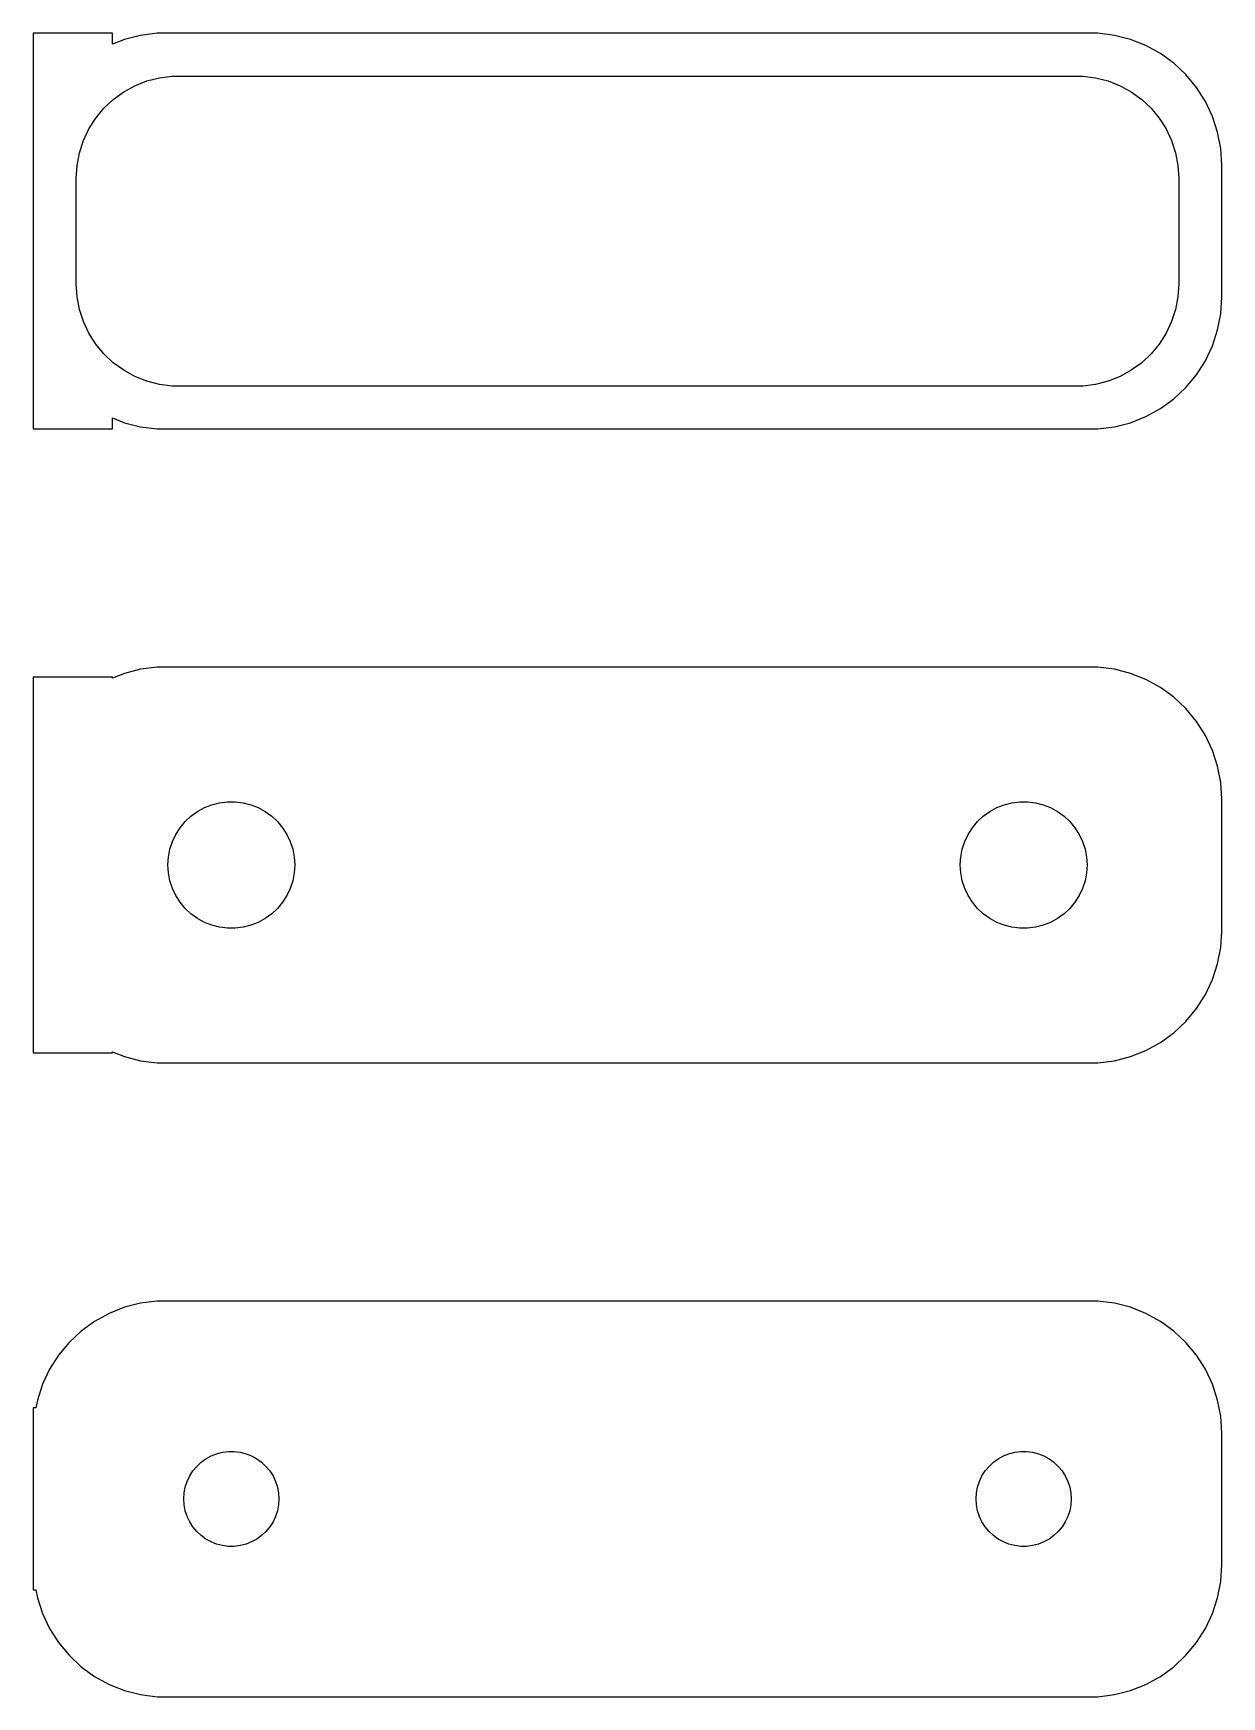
# Model space of a CAD drawing. Header units: metres. Extents: x -22.5 to 22.5, y 40.5 to 103.5.
import ezdxf

# ---------------------------------------------------------------- set-up
doc = ezdxf.new("R2010")
doc.units = ezdxf.units.M

msp = doc.modelspace()

# ---------------------------------------------------------------- linework, layer by layer
for p, q in [((-19.5, 103.49), (-22.5, 103.49)), ((-22.5, 103.49), (-22.5, 88.5099)), ((-19.5, 103.075), (-19.5, 103.49)), ((-18.4369, 103.411), (-19.0451, 103.255)), ((-17.8139, 103.49), (-18.4369, 103.411)), ((17.8139, 103.49), (-17.8139, 103.49)), ((18.4369, 103.411), (17.8139, 103.49)), ((19.0451, 103.255), (18.4369, 103.411)), ((-19.0451, 103.255), (-19.5, 103.075)), ((19.6289, 103.024), (19.0451, 103.255)), ((20.1791, 102.722), (19.6289, 103.024)), ((20.6871, 102.353), (20.1791, 102.722)), ((21.1448, 101.923), (20.6871, 102.353)), ((-19.0751, 101.27), (-18.6489, 101.504)), ((-18.6489, 101.504), (-18.1967, 101.683)), ((-18.1967, 101.683), (-17.7256, 101.804)), ((-17.7256, 101.804), (-17.2432, 101.865)), ((-17.2432, 101.865), (17.2432, 101.865)), ((17.2432, 101.865), (17.7256, 101.804)), ((17.7256, 101.804), (18.1967, 101.683)), ((18.1967, 101.683), (18.6489, 101.504)), ((18.6489, 101.504), (19.0751, 101.27)), ((21.5451, 101.439), (21.1448, 101.923)), ((21.8815, 100.909), (21.5451, 101.439)), ((-19.823, 100.651), (-19.4685, 100.984)), ((-19.4685, 100.984), (-19.0751, 101.27)), ((19.0751, 101.27), (19.4685, 100.984)), ((19.4685, 100.984), (19.823, 100.651)), ((22.1489, 100.341), (21.8815, 100.909)), ((-20.3936, 99.8656), (-20.133, 100.276)), ((-20.133, 100.276), (-19.823, 100.651)), ((19.823, 100.651), (20.133, 100.276)), ((20.133, 100.276), (20.3936, 99.8656)), ((22.3429, 99.7434), (22.1489, 100.341)), ((-20.6007, 99.4256), (-20.3936, 99.8656)), ((20.3936, 99.8656), (20.6007, 99.4256)), ((22.4606, 99.1267), (22.3429, 99.7434)), ((-20.8421, 98.4854), (-20.751, 98.9631)), ((-20.751, 98.9631), (-20.6007, 99.4256)), ((20.6007, 99.4256), (20.751, 98.9631)), ((20.751, 98.9631), (20.8421, 98.4854)), ((22.5, 98.5), (22.4606, 99.1267)), ((-20.8726, 98), (-20.8421, 98.4854)), ((20.8421, 98.4854), (20.8726, 98)), ((22.5, 93.5), (22.5, 98.5)), ((-20.8726, 94), (-20.8726, 98)), ((20.8726, 98), (20.8726, 94)), ((-20.8421, 93.5146), (-20.8726, 94)), ((20.8726, 94), (20.8421, 93.5146)), ((-20.751, 93.0369), (-20.8421, 93.5146)), ((20.8421, 93.5146), (20.751, 93.0369)), ((22.4606, 92.8733), (22.5, 93.5)), ((-20.6007, 92.5744), (-20.751, 93.0369)), ((20.751, 93.0369), (20.6007, 92.5744)), ((22.3429, 92.2566), (22.4606, 92.8733)), ((-20.3936, 92.1344), (-20.6007, 92.5744)), ((-20.133, 91.7237), (-20.3936, 92.1344)), ((20.3936, 92.1344), (20.133, 91.7237)), ((20.6007, 92.5744), (20.3936, 92.1344)), ((22.1489, 91.6594), (22.3429, 92.2566)), ((-19.823, 91.349), (-20.133, 91.7237)), ((-19.4685, 91.0161), (-19.823, 91.349)), ((19.823, 91.349), (19.4685, 91.0161)), ((20.133, 91.7237), (19.823, 91.349)), ((21.8815, 91.0912), (22.1489, 91.6594)), ((-19.0751, 90.7302), (-19.4685, 91.0161)), ((-18.6489, 90.4959), (-19.0751, 90.7302)), ((19.0751, 90.7302), (18.6489, 90.4959)), ((19.4685, 91.0161), (19.0751, 90.7302)), ((21.5451, 90.5611), (21.8815, 91.0912)), ((-18.1967, 90.3169), (-18.6489, 90.4959)), ((-17.7256, 90.196), (-18.1967, 90.3169)), ((-17.2432, 90.135), (-17.7256, 90.196)), ((17.2432, 90.135), (-17.2432, 90.135)), ((17.7256, 90.196), (17.2432, 90.135)), ((18.1967, 90.3169), (17.7256, 90.196)), ((18.6489, 90.4959), (18.1967, 90.3169)), ((20.6871, 89.6474), (21.1448, 90.0773)), ((21.1448, 90.0773), (21.5451, 90.5611)), ((20.1791, 89.2784), (20.6871, 89.6474)), ((-19.5, 88.9248), (-19.0451, 88.7447)), ((-19.5, 88.5099), (-19.5, 88.9248)), ((19.0451, 88.7447), (19.6289, 88.9759)), ((19.6289, 88.9759), (20.1791, 89.2784)), ((-22.5, 88.5099), (-19.5, 88.5099)), ((-19.0451, 88.7447), (-18.4369, 88.5886)), ((-18.4369, 88.5886), (-17.8139, 88.5099)), ((-17.8139, 88.5099), (17.8139, 88.5099)), ((17.8139, 88.5099), (18.4369, 88.5886)), ((18.4369, 88.5886), (19.0451, 88.7447)), ((-18.4369, 79.4114), (-19.0451, 79.2553)), ((-17.8139, 79.4901), (-18.4369, 79.4114)), ((17.8139, 79.4901), (-17.8139, 79.4901)), ((18.4369, 79.4114), (17.8139, 79.4901)), ((19.0451, 79.2553), (18.4369, 79.4114)), ((-19.5, 79.1148), (-22.5, 79.1148)), ((-22.5, 79.1148), (-22.5, 64.8852)), ((-19.0451, 79.2553), (-19.5, 79.0752)), ((-19.5, 79.0752), (-19.5, 79.1148)), ((19.6289, 79.0241), (19.0451, 79.2553)), ((20.1791, 78.7216), (19.6289, 79.0241)), ((20.6871, 78.3526), (20.1791, 78.7216)), ((21.1448, 77.9227), (20.6871, 78.3526)), ((21.5451, 77.4389), (21.1448, 77.9227)), ((21.8815, 76.9088), (21.5451, 77.4389)), ((22.1489, 76.3406), (21.8815, 76.9088)), ((22.3429, 75.7434), (22.1489, 76.3406)), ((22.4606, 75.1267), (22.3429, 75.7434)), ((22.5, 74.5), (22.4606, 75.1267)), ((-15.7416, 74.2825), (-15.4497, 74.3575)), ((-15.4497, 74.3575), (-15.1507, 74.3953)), ((-15.1507, 74.3953), (-14.8493, 74.3953)), ((-14.8493, 74.3953), (-14.5503, 74.3575)), ((-14.5503, 74.3575), (-14.2583, 74.2825)), ((14.2583, 74.2825), (14.5503, 74.3575)), ((14.5503, 74.3575), (14.8493, 74.3953)), ((14.8493, 74.3953), (15.1507, 74.3953)), ((15.1507, 74.3953), (15.4497, 74.3575)), ((15.4497, 74.3575), (15.7416, 74.2825)), ((22.5, 69.5), (22.5, 74.5)), ((-16.7495, 73.6429), (-16.5298, 73.8492)), ((-16.5298, 73.8492), (-16.286, 74.0264)), ((-16.286, 74.0264), (-16.0219, 74.1716)), ((-16.0219, 74.1716), (-15.7416, 74.2825)), ((-14.2583, 74.2825), (-13.9781, 74.1716)), ((-13.9781, 74.1716), (-13.714, 74.0264)), ((-13.714, 74.0264), (-13.4702, 73.8492)), ((-13.4702, 73.8492), (-13.2505, 73.6429)), ((13.2505, 73.6429), (13.4702, 73.8492)), ((13.4702, 73.8492), (13.714, 74.0264)), ((13.714, 74.0264), (13.9781, 74.1716)), ((13.9781, 74.1716), (14.2583, 74.2825)), ((15.7416, 74.2825), (16.0219, 74.1716)), ((16.0219, 74.1716), (16.286, 74.0264)), ((16.286, 74.0264), (16.5298, 73.8492)), ((16.5298, 73.8492), (16.7495, 73.6429)), ((-17.2315, 72.8835), (-17.1031, 73.1562)), ((-17.1031, 73.1562), (-16.9416, 73.4107)), ((-16.9416, 73.4107), (-16.7495, 73.6429)), ((-13.2505, 73.6429), (-13.0583, 73.4107)), ((-13.0583, 73.4107), (-12.8969, 73.1562)), ((-12.8969, 73.1562), (-12.7685, 72.8835)), ((12.7685, 72.8835), (12.8969, 73.1562)), ((12.8969, 73.1562), (13.0583, 73.4107)), ((13.0583, 73.4107), (13.2505, 73.6429)), ((16.7495, 73.6429), (16.9416, 73.4107)), ((16.9416, 73.4107), (17.1031, 73.1562)), ((17.1031, 73.1562), (17.2315, 72.8835)), ((-17.3811, 72.3008), (-17.3246, 72.5968)), ((-17.3246, 72.5968), (-17.2315, 72.8835)), ((-12.7685, 72.8835), (-12.6754, 72.5968)), ((-12.6754, 72.5968), (-12.6189, 72.3008)), ((12.6189, 72.3008), (12.6754, 72.5968)), ((12.6754, 72.5968), (12.7685, 72.8835)), ((17.2315, 72.8835), (17.3246, 72.5968)), ((17.3246, 72.5968), (17.3811, 72.3008)), ((-17.4, 72), (-17.3811, 72.3008)), ((-17.3811, 71.6992), (-17.4, 72)), ((-12.6189, 72.3008), (-12.6, 72)), ((-12.6, 72), (-12.6189, 71.6992)), ((12.6, 72), (12.6189, 72.3008)), ((12.6189, 71.6992), (12.6, 72)), ((17.3811, 72.3008), (17.4, 72)), ((17.4, 72), (17.3811, 71.6992)), ((-17.3246, 71.4032), (-17.3811, 71.6992)), ((-17.2315, 71.1165), (-17.3246, 71.4032)), ((-12.6754, 71.4032), (-12.7685, 71.1165)), ((-12.6189, 71.6992), (-12.6754, 71.4032)), ((12.6754, 71.4032), (12.6189, 71.6992)), ((12.7685, 71.1165), (12.6754, 71.4032)), ((17.3246, 71.4032), (17.2315, 71.1165)), ((17.3811, 71.6992), (17.3246, 71.4032)), ((-17.1031, 70.8438), (-17.2315, 71.1165)), ((-16.9416, 70.5893), (-17.1031, 70.8438)), ((-16.7495, 70.3571), (-16.9416, 70.5893)), ((-13.0583, 70.5893), (-13.2505, 70.3571)), ((-12.8969, 70.8438), (-13.0583, 70.5893)), ((-12.7685, 71.1165), (-12.8969, 70.8438)), ((12.8969, 70.8438), (12.7685, 71.1165)), ((13.0583, 70.5893), (12.8969, 70.8438)), ((13.2505, 70.3571), (13.0583, 70.5893)), ((16.9416, 70.5893), (16.7495, 70.3571)), ((17.1031, 70.8438), (16.9416, 70.5893)), ((17.2315, 71.1165), (17.1031, 70.8438)), ((-16.5298, 70.1508), (-16.7495, 70.3571)), ((-16.286, 69.9736), (-16.5298, 70.1508)), ((-16.0219, 69.8284), (-16.286, 69.9736)), ((-13.714, 69.9736), (-13.9781, 69.8284)), ((-13.4702, 70.1508), (-13.714, 69.9736)), ((-13.2505, 70.3571), (-13.4702, 70.1508)), ((13.4702, 70.1508), (13.2505, 70.3571)), ((13.714, 69.9736), (13.4702, 70.1508)), ((13.9781, 69.8284), (13.714, 69.9736)), ((16.286, 69.9736), (16.0219, 69.8284)), ((16.5298, 70.1508), (16.286, 69.9736)), ((16.7495, 70.3571), (16.5298, 70.1508)), ((-15.7416, 69.7175), (-16.0219, 69.8284)), ((-15.4497, 69.6425), (-15.7416, 69.7175)), ((-15.1507, 69.6047), (-15.4497, 69.6425)), ((-14.8493, 69.6047), (-15.1507, 69.6047)), ((-14.5503, 69.6425), (-14.8493, 69.6047)), ((-14.2583, 69.7175), (-14.5503, 69.6425)), ((-13.9781, 69.8284), (-14.2583, 69.7175)), ((14.2583, 69.7175), (13.9781, 69.8284)), ((14.5503, 69.6425), (14.2583, 69.7175)), ((14.8493, 69.6047), (14.5503, 69.6425)), ((15.1507, 69.6047), (14.8493, 69.6047)), ((15.4497, 69.6425), (15.1507, 69.6047)), ((15.7416, 69.7175), (15.4497, 69.6425)), ((16.0219, 69.8284), (15.7416, 69.7175)), ((22.4606, 68.8733), (22.5, 69.5)), ((22.3429, 68.2566), (22.4606, 68.8733)), ((22.1489, 67.6594), (22.3429, 68.2566)), ((21.8815, 67.0912), (22.1489, 67.6594)), ((21.5451, 66.5611), (21.8815, 67.0912)), ((21.1448, 66.0773), (21.5451, 66.5611)), ((20.1791, 65.2784), (20.6871, 65.6474)), ((20.6871, 65.6474), (21.1448, 66.0773)), ((-22.5, 64.8852), (-19.5, 64.8852)), ((-19.5, 64.8852), (-19.5, 64.9248)), ((-19.5, 64.9248), (-19.0451, 64.7447)), ((19.0451, 64.7447), (19.6289, 64.9759)), ((19.6289, 64.9759), (20.1791, 65.2784)), ((-19.0451, 64.7447), (-18.4369, 64.5886)), ((-18.4369, 64.5886), (-17.8139, 64.5099)), ((-17.8139, 64.5099), (17.8139, 64.5099)), ((17.8139, 64.5099), (18.4369, 64.5886)), ((18.4369, 64.5886), (19.0451, 64.7447)), ((-17.8139, 55.4901), (-18.4369, 55.4114)), ((17.8139, 55.4901), (-17.8139, 55.4901)), ((18.4369, 55.4114), (17.8139, 55.4901)), ((-19.6289, 55.0241), (-20.1791, 54.7216)), ((-19.0451, 55.2553), (-19.6289, 55.0241)), ((-18.4369, 55.4114), (-19.0451, 55.2553)), ((19.0451, 55.2553), (18.4369, 55.4114)), ((19.6289, 55.0241), (19.0451, 55.2553)), ((20.1791, 54.7216), (19.6289, 55.0241)), ((-20.6871, 54.3526), (-21.1448, 53.9227)), ((-20.1791, 54.7216), (-20.6871, 54.3526)), ((20.6871, 54.3526), (20.1791, 54.7216)), ((21.1448, 53.9227), (20.6871, 54.3526)), ((-21.1448, 53.9227), (-21.5451, 53.4389)), ((21.5451, 53.4389), (21.1448, 53.9227)), ((-21.8815, 52.9088), (-22.1489, 52.3406)), ((-21.5451, 53.4389), (-21.8815, 52.9088)), ((21.8815, 52.9088), (21.5451, 53.4389)), ((22.1489, 52.3406), (21.8815, 52.9088)), ((-22.1489, 52.3406), (-22.3429, 51.7434)), ((22.3429, 51.7434), (22.1489, 52.3406)), ((-22.3429, 51.7434), (-22.4, 51.4442)), ((22.4606, 51.1267), (22.3429, 51.7434)), ((-22.4, 51.4442), (-22.5, 51.4442)), ((-22.5, 51.4442), (-22.5, 44.5558)), ((22.5, 50.5), (22.4606, 51.1267)), ((22.5, 45.5), (22.5, 50.5)), ((-15.5562, 49.7119), (-15.3373, 49.7681)), ((-15.3373, 49.7681), (-15.113, 49.7964)), ((-15.113, 49.7964), (-14.887, 49.7964)), ((-14.887, 49.7964), (-14.6627, 49.7681)), ((-14.6627, 49.7681), (-14.4438, 49.7119)), ((14.4438, 49.7119), (14.6627, 49.7681)), ((14.6627, 49.7681), (14.887, 49.7964)), ((14.887, 49.7964), (15.113, 49.7964)), ((15.113, 49.7964), (15.3373, 49.7681)), ((15.3373, 49.7681), (15.5562, 49.7119)), ((-16.4562, 49.058), (-16.3121, 49.2322)), ((-16.3121, 49.2322), (-16.1474, 49.3869)), ((-16.1474, 49.3869), (-15.9645, 49.5198)), ((-15.9645, 49.5198), (-15.7664, 49.6287)), ((-15.7664, 49.6287), (-15.5562, 49.7119)), ((-14.4438, 49.7119), (-14.2336, 49.6287)), ((-14.2336, 49.6287), (-14.0355, 49.5198)), ((-14.0355, 49.5198), (-13.8526, 49.3869)), ((-13.8526, 49.3869), (-13.6879, 49.2322)), ((-13.6879, 49.2322), (-13.5438, 49.058)), ((13.5438, 49.058), (13.6879, 49.2322)), ((13.6879, 49.2322), (13.8526, 49.3869)), ((13.8526, 49.3869), (14.0355, 49.5198)), ((14.0355, 49.5198), (14.2336, 49.6287)), ((14.2336, 49.6287), (14.4438, 49.7119)), ((15.5562, 49.7119), (15.7664, 49.6287)), ((15.7664, 49.6287), (15.9645, 49.5198)), ((15.9645, 49.5198), (16.1474, 49.3869)), ((16.1474, 49.3869), (16.3121, 49.2322)), ((16.3121, 49.2322), (16.4562, 49.058)), ((-16.7434, 48.4476), (-16.6736, 48.6626)), ((-16.6736, 48.6626), (-16.5773, 48.8671)), ((-16.5773, 48.8671), (-16.4562, 49.058)), ((-13.5438, 49.058), (-13.4226, 48.8671)), ((-13.4226, 48.8671), (-13.3264, 48.6626)), ((-13.3264, 48.6626), (-13.2565, 48.4476)), ((13.2565, 48.4476), (13.3264, 48.6626)), ((13.3264, 48.6626), (13.4226, 48.8671)), ((13.4226, 48.8671), (13.5438, 49.058)), ((16.4562, 49.058), (16.5773, 48.8671)), ((16.5773, 48.8671), (16.6736, 48.6626)), ((16.6736, 48.6626), (16.7434, 48.4476)), ((-16.8, 48), (-16.7858, 48.2256)), ((-16.7858, 47.7744), (-16.8, 48)), ((-16.7858, 48.2256), (-16.7434, 48.4476)), ((-13.2565, 48.4476), (-13.2142, 48.2256)), ((-13.2142, 48.2256), (-13.2, 48)), ((-13.2, 48), (-13.2142, 47.7744)), ((13.2, 48), (13.2142, 48.2256)), ((13.2142, 47.7744), (13.2, 48)), ((13.2142, 48.2256), (13.2565, 48.4476)), ((16.7434, 48.4476), (16.7858, 48.2256)), ((16.7858, 48.2256), (16.8, 48)), ((16.8, 48), (16.7858, 47.7744)), ((-16.7434, 47.5524), (-16.7858, 47.7744)), ((-16.6736, 47.3374), (-16.7434, 47.5524)), ((-16.5773, 47.1329), (-16.6736, 47.3374)), ((-13.3264, 47.3374), (-13.4226, 47.1329)), ((-13.2565, 47.5524), (-13.3264, 47.3374)), ((-13.2142, 47.7744), (-13.2565, 47.5524)), ((13.2565, 47.5524), (13.2142, 47.7744)), ((13.3264, 47.3374), (13.2565, 47.5524)), ((13.4226, 47.1329), (13.3264, 47.3374)), ((16.6736, 47.3374), (16.5773, 47.1329)), ((16.7434, 47.5524), (16.6736, 47.3374)), ((16.7858, 47.7744), (16.7434, 47.5524)), ((-16.4562, 46.942), (-16.5773, 47.1329)), ((-16.3121, 46.7678), (-16.4562, 46.942)), ((-16.1474, 46.6131), (-16.3121, 46.7678)), ((-15.9645, 46.4802), (-16.1474, 46.6131)), ((-13.8526, 46.6131), (-14.0355, 46.4802)), ((-13.6879, 46.7678), (-13.8526, 46.6131)), ((-13.5438, 46.942), (-13.6879, 46.7678)), ((-13.4226, 47.1329), (-13.5438, 46.942)), ((13.5438, 46.942), (13.4226, 47.1329)), ((13.6879, 46.7678), (13.5438, 46.942)), ((13.8526, 46.6131), (13.6879, 46.7678)), ((14.0355, 46.4802), (13.8526, 46.6131)), ((16.1474, 46.6131), (15.9645, 46.4802)), ((16.3121, 46.7678), (16.1474, 46.6131)), ((16.4562, 46.942), (16.3121, 46.7678)), ((16.5773, 47.1329), (16.4562, 46.942)), ((-15.7664, 46.3713), (-15.9645, 46.4802)), ((-15.5562, 46.2881), (-15.7664, 46.3713)), ((-15.3373, 46.2319), (-15.5562, 46.2881)), ((-15.113, 46.2036), (-15.3373, 46.2319)), ((-14.887, 46.2036), (-15.113, 46.2036)), ((-14.6627, 46.2319), (-14.887, 46.2036)), ((-14.4438, 46.2881), (-14.6627, 46.2319)), ((-14.2336, 46.3713), (-14.4438, 46.2881)), ((-14.0355, 46.4802), (-14.2336, 46.3713)), ((14.2336, 46.3713), (14.0355, 46.4802)), ((14.4438, 46.2881), (14.2336, 46.3713)), ((14.6627, 46.2319), (14.4438, 46.2881)), ((14.887, 46.2036), (14.6627, 46.2319)), ((15.113, 46.2036), (14.887, 46.2036)), ((15.3373, 46.2319), (15.113, 46.2036)), ((15.5562, 46.2881), (15.3373, 46.2319)), ((15.7664, 46.3713), (15.5562, 46.2881)), ((15.9645, 46.4802), (15.7664, 46.3713)), ((22.4606, 44.8733), (22.5, 45.5)), ((22.3429, 44.2566), (22.4606, 44.8733)), ((-22.5, 44.5558), (-22.4, 44.5558)), ((-22.4, 44.5558), (-22.3429, 44.2566)), ((-22.3429, 44.2566), (-22.1489, 43.6594)), ((22.1489, 43.6594), (22.3429, 44.2566)), ((-22.1489, 43.6594), (-21.8815, 43.0912)), ((21.8815, 43.0912), (22.1489, 43.6594)), ((-21.8815, 43.0912), (-21.5451, 42.5611)), ((21.5451, 42.5611), (21.8815, 43.0912)), ((-21.5451, 42.5611), (-21.1448, 42.0773)), ((21.1448, 42.0773), (21.5451, 42.5611)), ((-21.1448, 42.0773), (-20.6871, 41.6474)), ((-20.6871, 41.6474), (-20.1791, 41.2784)), ((20.1791, 41.2784), (20.6871, 41.6474)), ((20.6871, 41.6474), (21.1448, 42.0773)), ((-20.1791, 41.2784), (-19.6289, 40.9759)), ((-19.6289, 40.9759), (-19.0451, 40.7447)), ((19.0451, 40.7447), (19.6289, 40.9759)), ((19.6289, 40.9759), (20.1791, 41.2784)), ((-19.0451, 40.7447), (-18.4369, 40.5886)), ((-18.4369, 40.5886), (-17.8139, 40.5099)), ((-17.8139, 40.5099), (17.8139, 40.5099)), ((17.8139, 40.5099), (18.4369, 40.5886)), ((18.4369, 40.5886), (19.0451, 40.7447))]:
    msp.add_line(p, q)

doc.saveas('drawing.dxf')
